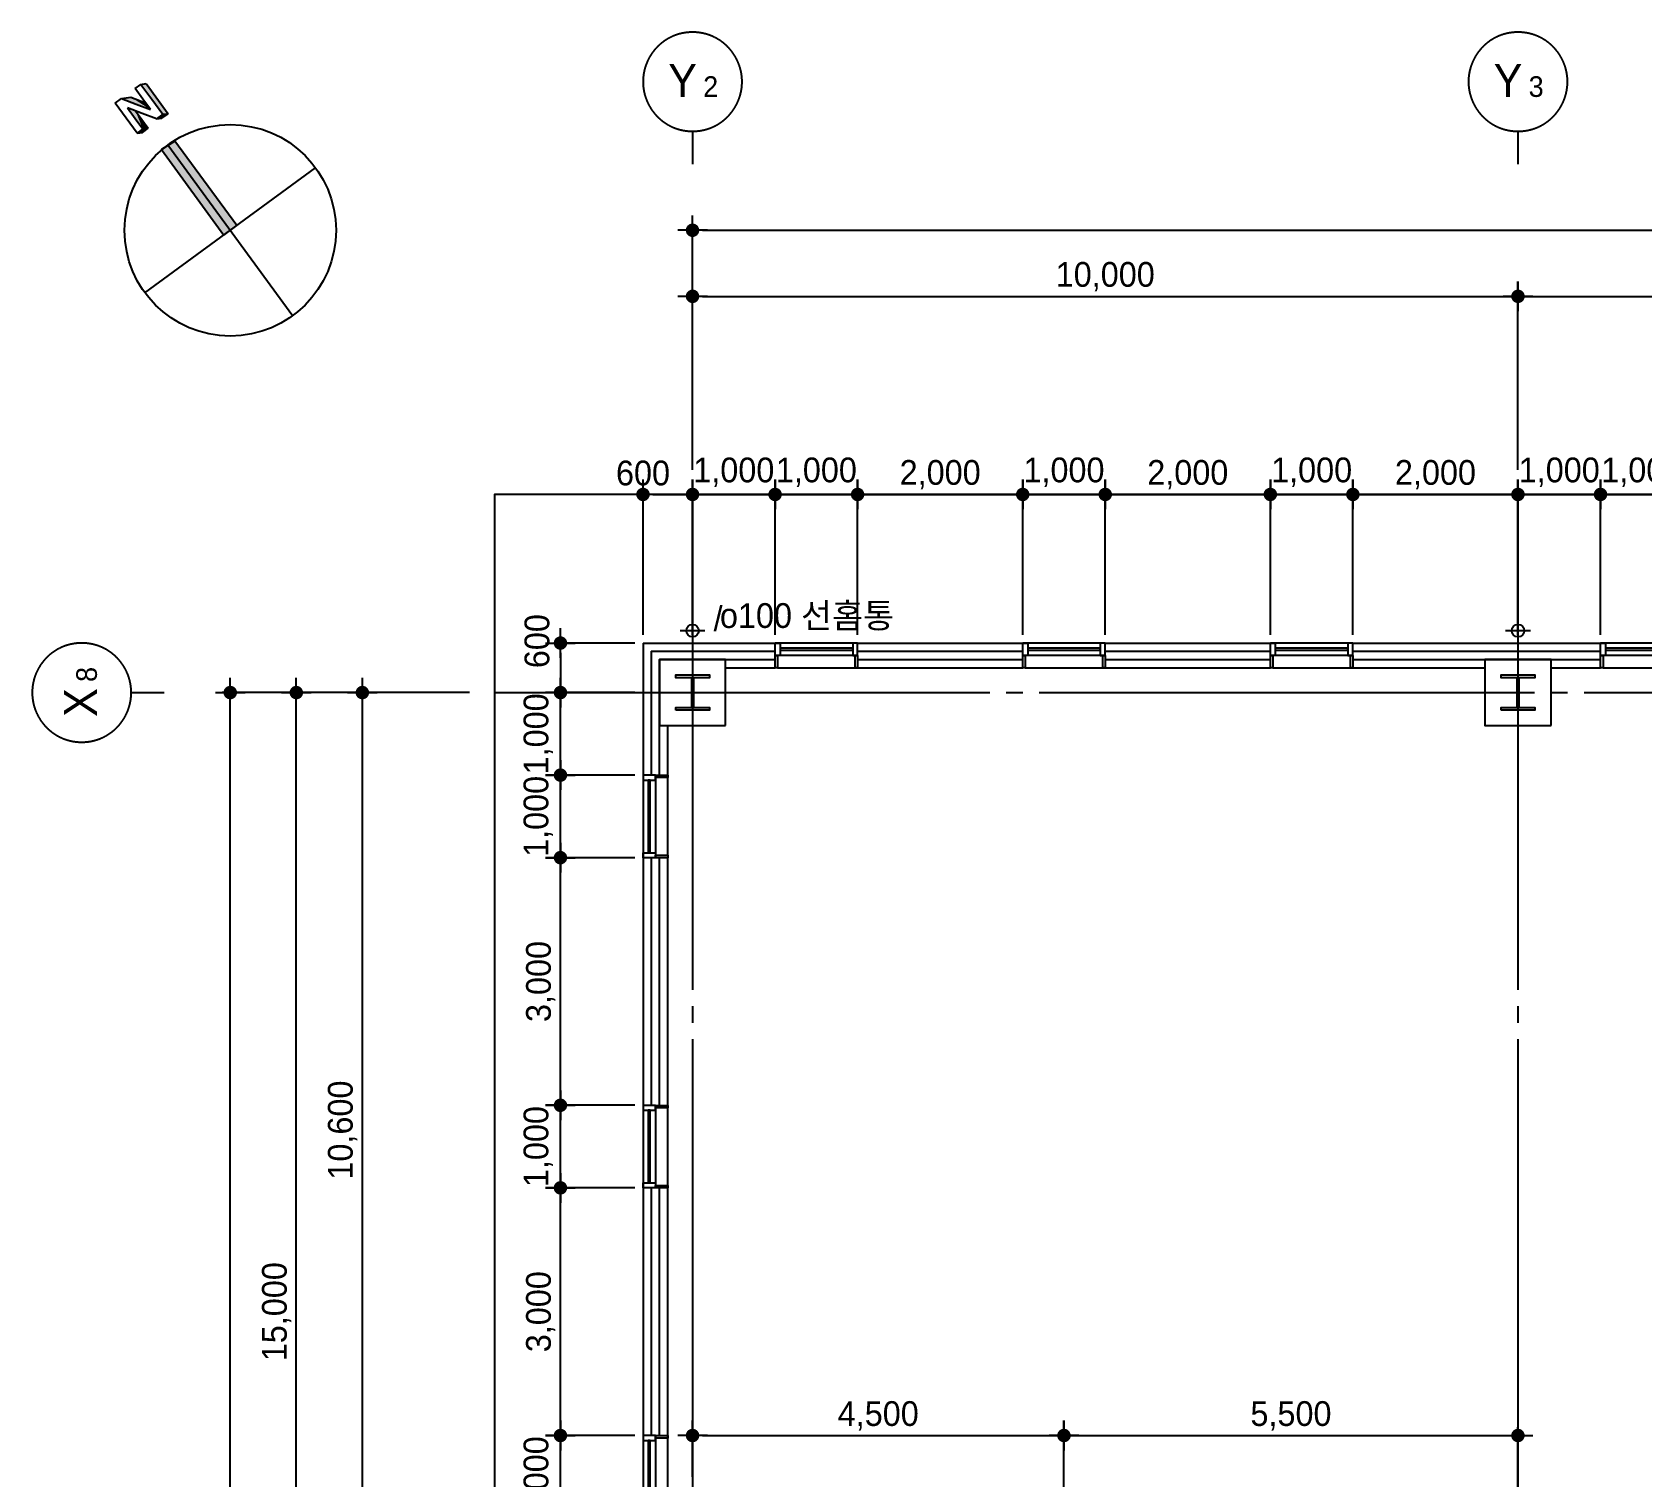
# Model space of a CAD drawing. Extents: x 14327773 to 14405935, y -1804798 to -1750552.
# Drawn here: x 14327773 to 14347273, y -1771049 to -1753549 of the extents above; entities that cross this region are included whole.
import ezdxf
from ezdxf.enums import TextEntityAlignment as Align

# ---------------------------------------------------------------- set-up
doc = ezdxf.new("R2010")
doc.units = 0
doc.header["$LTSCALE"] = 100
doc.header["$MEASUREMENT"] = 0
doc.header["$PDSIZE"] = -10
doc.linetypes.add('CEN', pattern=[66, 60, -2, 2, -2])
doc.layers.get('0').update_dxf_attribs({"linetype": 'CONTINUOUS'})
doc.layers.get('Defpoints').update_dxf_attribs({"linetype": 'CONTINUOUS'})
for name, color, linetype in [('0-내벽고정식', 7, 'CONTINUOUS'), ('AXIS', 7, 'CEN'), ('CEN', 1, 'CEN'), ('COL', 2, 'CONTINUOUS'), ('col2', 3, 'CONTINUOUS'), ('DIM', 7, 'CONTINUOUS'), ('SY2', 7, 'CONTINUOUS'), ('TEXT1', 7, 'CONTINUOUS'), ('WALL-1', 7, 'CONTINUOUS'), ('WALL-UNKNOWN', 3, 'CONTINUOUS'), ('WID', 4, 'CONTINUOUS'), ('우수드레인', 8, 'CONTINUOUS')]:
    doc.layers.add(name, color=color, linetype=linetype)
doc.styles.add('HY울를도M', font='HYWULM.TTF')
doc.styles.add('굴림', font='H2HDRM.TTF')
doc.styles.add('돋음', font='Dotum.ttf', dxfattribs={"height": 3})
doc.dimstyles.new('DIM100', dxfattribs={"dimtxt": 300, "dimasz": 120, "dimexe": 1, "dimexo": 100, "dimgap": 60, "dimtad": 1, "dimdec": 4, "dimzin": 0, "dimdsep": 46, "dimlunit": 6, "dimtxsty": '굴림', "dimblk": 'DOTT', "dimcen": 0.09, "dimadec": 0, "dimazin": 0, "dimtfac": 1, "dimtdec": 4, "dimtofl": 0, "dimtmove": 2, "dimatfit": 2, "dimldrblk": 'DOTT', "dimfxl": 1, "dimtolj": 1, "dimtzin": 0, "dimarcsym": 0})
doc.dimstyles.new('DIM50', dxfattribs={"dimscale": 50, "dimtxt": 3, "dimasz": 1.2, "dimexe": 1, "dimexo": 1, "dimgap": 0.6, "dimtad": 1, "dimdec": 4, "dimzin": 0, "dimdsep": 46, "dimlunit": 6, "dimtxsty": '굴림', "dimblk": 'DOTT', "dimcen": 0.09, "dimadec": 0, "dimazin": 0, "dimtfac": 1, "dimtdec": 4, "dimtofl": 0, "dimtmove": 2, "dimatfit": 2, "dimldrblk": 'DOTT', "dimfxl": 1, "dimtolj": 1, "dimtzin": 0, "dimarcsym": 0})

# ---------------------------------------------------------------- blocks, each defined once
blk = doc.blocks.new('DOTT')
for p, q in [((-1.5, 0), (1.5, 0)), ((0, 1.5), (0, -1.5))]:
    blk.add_line(p, q)
at = {"color": 6, "const_width": 0.68}
blk.add_lwpolyline([(-0.34, 0, 1), (0.34, 0, 1)], format="xyb", close=True, dxfattribs=at)
blk = doc.blocks.new('*D18')
at = {"layer": 'Defpoints', "color": 0, "lineweight": -3}
for p in [(14395773, -1755949), (14335773, -1759149), (14395773, -1759149)]:
    blk.add_point(p, dxfattribs=at)
at = {"layer": 'DIM', "color": 7, "lineweight": -2}
for p, q in [((14335773, -1758849), (14335773, -1755849)), ((14335893, -1755949), (14395653, -1755949)), ((14395773, -1758849), (14395773, -1755849))]:
    blk.add_line(p, q, dxfattribs=at)
at = {"layer": 'DIM', "color": 7, "lineweight": -2, "xscale": 120, "yscale": 120, "zscale": 120, "rotation": 180}
blk.add_blockref('DOTT', (14335773, -1755949), dxfattribs=at)
at = {"layer": 'DIM', "color": 7, "lineweight": -2, "xscale": 120, "yscale": 120, "zscale": 120}
blk.add_blockref('DOTT', (14395773, -1755949), dxfattribs=at)
at = {"layer": 'DIM', "color": 3, "insert": (14365773, -1755710), "char_height": 300, "attachment_point": 5, "style": '굴림'}
blk.add_mtext('\\A1;60,000', dxfattribs=at)
blk = doc.blocks.new('*D19')
at = {"layer": 'Defpoints', "color": 0, "lineweight": -3}
for p in [(14345773, -1756749), (14335773, -1759149), (14345773, -1759149)]:
    blk.add_point(p, dxfattribs=at)
at = {"layer": 'DIM', "color": 7, "lineweight": -2}
for p, q in [((14335773, -1758849), (14335773, -1756649)), ((14335893, -1756749), (14345653, -1756749)), ((14345773, -1758849), (14345773, -1756649))]:
    blk.add_line(p, q, dxfattribs=at)
at = {"layer": 'DIM', "color": 7, "lineweight": -2, "xscale": 120, "yscale": 120, "zscale": 120, "rotation": 180}
blk.add_blockref('DOTT', (14335773, -1756749), dxfattribs=at)
at = {"layer": 'DIM', "color": 7, "lineweight": -2, "xscale": 120, "yscale": 120, "zscale": 120}
blk.add_blockref('DOTT', (14345773, -1756749), dxfattribs=at)
at = {"layer": 'DIM', "color": 3, "insert": (14340773, -1756511), "char_height": 300, "attachment_point": 5, "style": '굴림'}
blk.add_mtext('\\A1;10,000', dxfattribs=at)
blk = doc.blocks.new('*D20')
at = {"layer": 'Defpoints', "color": 0, "lineweight": -3}
for p in [(14355773, -1756749), (14345773, -1759149), (14355773, -1759149)]:
    blk.add_point(p, dxfattribs=at)
at = {"layer": 'DIM', "color": 7, "lineweight": -2}
for p, q in [((14345773, -1758849), (14345773, -1756649)), ((14345893, -1756749), (14355653, -1756749)), ((14355773, -1758849), (14355773, -1756649))]:
    blk.add_line(p, q, dxfattribs=at)
at = {"layer": 'DIM', "color": 7, "lineweight": -2, "xscale": 120, "yscale": 120, "zscale": 120, "rotation": 180}
blk.add_blockref('DOTT', (14345773, -1756749), dxfattribs=at)
at = {"layer": 'DIM', "color": 7, "lineweight": -2, "xscale": 120, "yscale": 120, "zscale": 120}
blk.add_blockref('DOTT', (14355773, -1756749), dxfattribs=at)
at = {"layer": 'DIM', "color": 3, "insert": (14350773, -1756511), "char_height": 300, "attachment_point": 5, "style": '굴림'}
blk.add_mtext('\\A1;10,000', dxfattribs=at)
blk = doc.blocks.new('BOMBOM_S')
at = {"color": 7}
blk.add_line((0, 0.4), (0, 0), dxfattribs=at)
blk.add_lwpolyline([(-0.6, 1, 1), (0.6, 1, 1), (-0.6, 1, 1)], format="xyb", dxfattribs=at)
at = {"color": 1, "style": '돋음'}
for tag, p, height in [('X', (-0.295, 0.816), 0.4), ('N', (0.129, 0.816), 0.25)]:
    blk.add_attdef(tag, p, '', height=height, dxfattribs=at)
blk = doc.blocks.new('*D25')
at = {"layer": 'Defpoints', "color": 0, "lineweight": -3}
for p in [(14330173, -1761549), (14333373, -1761549), (14333373, -1795249)]:
    blk.add_point(p, dxfattribs=at)
at = {"layer": 'DIM', "color": 7, "lineweight": -2}
for p, q in [((14333073, -1761549), (14330073, -1761549)), ((14330173, -1795129), (14330173, -1761669)), ((14333073, -1795249), (14330073, -1795249))]:
    blk.add_line(p, q, dxfattribs=at)
at = {"layer": 'DIM', "color": 7, "lineweight": -2, "xscale": 120, "yscale": 120, "zscale": 120}
for p, rotation in [((14330173, -1761549), 90), ((14330173, -1795249), 270)]:
    blk.add_blockref('DOTT', p, dxfattribs=dict(at, rotation=rotation))
at = {"layer": 'DIM', "color": 3, "insert": (14329934, -1778399), "char_height": 300, "attachment_point": 5, "rotation": 90, "style": '굴림'}
blk.add_mtext('\\A1;33,700', dxfattribs=at)
blk = doc.blocks.new('*D26')
at = {"layer": 'Defpoints', "color": 0, "lineweight": -3}
for p in [(14330973, -1761549), (14333373, -1761549), (14332223, -1776549)]:
    blk.add_point(p, dxfattribs=at)
at = {"layer": 'DIM', "color": 7, "lineweight": -2}
for p, q in [((14333073, -1761549), (14330873, -1761549)), ((14330973, -1776429), (14330973, -1761669)), ((14331923, -1776549), (14330873, -1776549))]:
    blk.add_line(p, q, dxfattribs=at)
at = {"layer": 'DIM', "color": 7, "lineweight": -2, "xscale": 120, "yscale": 120, "zscale": 120}
for p, rotation in [((14330973, -1761549), 90), ((14330973, -1776549), 270)]:
    blk.add_blockref('DOTT', p, dxfattribs=dict(at, rotation=rotation))
at = {"layer": 'DIM', "color": 3, "insert": (14330735, -1769049), "char_height": 300, "attachment_point": 5, "rotation": 90, "style": '굴림'}
blk.add_mtext('\\A1;15,000', dxfattribs=at)
blk = doc.blocks.new('aw-1000-300')
at = {"layer": 'WID', "color": 8}
for p, q in [((970, 300), (0, 300)), ((0, 150), (1000, 150)), ((0, 0), (1000, 0))]:
    blk.add_line(p, q, dxfattribs=at)
at = {"layer": 'WID'}
for points in [[(0, 300), (30, 300), (30, 150), (0, 150)], [(970, 300), (1000, 300), (1000, 150), (970, 150)], [(60, 150), (0, 150), (0, 0), (60, 0)], [(60, 63), (940, 63), (940, 87), (60, 87)], [(940, 150), (1000, 150), (1000, 0), (940, 0)]]:
    blk.add_lwpolyline(points, close=True, dxfattribs=at)
blk = doc.blocks.new('*D57')
at = {"layer": 'Defpoints', "color": 0, "lineweight": -3, "ltscale": 3}
for p in [(14340773, -1759149), (14339773, -1760949), (14340773, -1760949)]:
    blk.add_point(p, dxfattribs=at)
at = {"layer": 'DIM', "color": 7, "lineweight": -2, "ltscale": 3}
for p, q in [((14339773, -1760849), (14339773, -1759148)), ((14339893, -1759149), (14340653, -1759149)), ((14340773, -1760849), (14340773, -1759148))]:
    blk.add_line(p, q, dxfattribs=at)
at = {"layer": 'DIM', "color": 7, "lineweight": -2, "ltscale": 3, "xscale": 120, "yscale": 120, "zscale": 120, "rotation": 180}
blk.add_blockref('DOTT', (14339773, -1759149), dxfattribs=at)
at = {"layer": 'DIM', "color": 7, "lineweight": -2, "ltscale": 3, "xscale": 120, "yscale": 120, "zscale": 120}
blk.add_blockref('DOTT', (14340773, -1759149), dxfattribs=at)
at = {"layer": 'DIM', "color": 3, "ltscale": 3, "insert": (14340273, -1758880), "char_height": 300, "attachment_point": 5, "style": '굴림'}
blk.add_mtext('\\A1;1,000', dxfattribs=at)
blk = doc.blocks.new('*D70')
at = {"layer": 'Defpoints', "color": 0, "lineweight": -3, "ltscale": 3}
for p in [(14346773, -1759149), (14345773, -1760949), (14346773, -1760949)]:
    blk.add_point(p, dxfattribs=at)
at = {"layer": 'DIM', "color": 7, "lineweight": -2, "ltscale": 3}
for p, q in [((14345773, -1760849), (14345773, -1759148)), ((14345893, -1759149), (14346653, -1759149)), ((14346773, -1760849), (14346773, -1759148))]:
    blk.add_line(p, q, dxfattribs=at)
at = {"layer": 'DIM', "color": 7, "lineweight": -2, "ltscale": 3, "xscale": 120, "yscale": 120, "zscale": 120, "rotation": 180}
blk.add_blockref('DOTT', (14345773, -1759149), dxfattribs=at)
at = {"layer": 'DIM', "color": 7, "lineweight": -2, "ltscale": 3, "xscale": 120, "yscale": 120, "zscale": 120}
blk.add_blockref('DOTT', (14346773, -1759149), dxfattribs=at)
at = {"layer": 'DIM', "color": 3, "ltscale": 3, "insert": (14346273, -1758880), "char_height": 300, "attachment_point": 5, "style": '굴림'}
blk.add_mtext('\\A1;1,000', dxfattribs=at)
blk = doc.blocks.new('*D71')
at = {"layer": 'Defpoints', "color": 0, "lineweight": -3, "ltscale": 3}
for p in [(14347773, -1759149), (14346773, -1760949), (14347773, -1760949)]:
    blk.add_point(p, dxfattribs=at)
at = {"layer": 'DIM', "color": 7, "lineweight": -2, "ltscale": 3}
for p, q in [((14346773, -1760849), (14346773, -1759148)), ((14346893, -1759149), (14347653, -1759149)), ((14347773, -1760849), (14347773, -1759148))]:
    blk.add_line(p, q, dxfattribs=at)
at = {"layer": 'DIM', "color": 7, "lineweight": -2, "ltscale": 3, "xscale": 120, "yscale": 120, "zscale": 120, "rotation": 180}
blk.add_blockref('DOTT', (14346773, -1759149), dxfattribs=at)
at = {"layer": 'DIM', "color": 7, "lineweight": -2, "ltscale": 3, "xscale": 120, "yscale": 120, "zscale": 120}
blk.add_blockref('DOTT', (14347773, -1759149), dxfattribs=at)
at = {"layer": 'DIM', "color": 3, "ltscale": 3, "insert": (14347273, -1758880), "char_height": 300, "attachment_point": 5, "style": '굴림'}
blk.add_mtext('\\A1;1,000', dxfattribs=at)
blk = doc.blocks.new('*D91')
at = {"layer": 'Defpoints', "color": 0, "lineweight": -3, "ltscale": 3}
for p in [(14335773, -1759149), (14335173, -1760949), (14335773, -1760949)]:
    blk.add_point(p, dxfattribs=at)
at = {"layer": 'DIM', "color": 7, "lineweight": -2, "ltscale": 3}
for p, q in [((14335173, -1760849), (14335173, -1759148)), ((14335293, -1759149), (14335653, -1759149)), ((14335773, -1760849), (14335773, -1759148))]:
    blk.add_line(p, q, dxfattribs=at)
at = {"layer": 'DIM', "color": 7, "lineweight": -2, "ltscale": 3, "xscale": 120, "yscale": 120, "zscale": 120, "rotation": 180}
blk.add_blockref('DOTT', (14335173, -1759149), dxfattribs=at)
at = {"layer": 'DIM', "color": 7, "lineweight": -2, "ltscale": 3, "xscale": 120, "yscale": 120, "zscale": 120}
blk.add_blockref('DOTT', (14335773, -1759149), dxfattribs=at)
at = {"layer": 'DIM', "color": 3, "ltscale": 3, "insert": (14335173, -1758891), "char_height": 300, "attachment_point": 5, "style": '굴림'}
blk.add_mtext('\\A1;600', dxfattribs=at)
blk = doc.blocks.new('*D92')
at = {"layer": 'Defpoints', "color": 0, "lineweight": -3, "ltscale": 3}
for p in [(14337773, -1759149), (14336773, -1760949), (14337773, -1760949)]:
    blk.add_point(p, dxfattribs=at)
at = {"layer": 'DIM', "color": 7, "lineweight": -2, "ltscale": 3}
for p, q in [((14336773, -1760849), (14336773, -1759148)), ((14336893, -1759149), (14337653, -1759149)), ((14337773, -1760849), (14337773, -1759148))]:
    blk.add_line(p, q, dxfattribs=at)
at = {"layer": 'DIM', "color": 7, "lineweight": -2, "ltscale": 3, "xscale": 120, "yscale": 120, "zscale": 120, "rotation": 180}
blk.add_blockref('DOTT', (14336773, -1759149), dxfattribs=at)
at = {"layer": 'DIM', "color": 7, "lineweight": -2, "ltscale": 3, "xscale": 120, "yscale": 120, "zscale": 120}
blk.add_blockref('DOTT', (14337773, -1759149), dxfattribs=at)
at = {"layer": 'DIM', "color": 3, "ltscale": 3, "insert": (14337273, -1758880), "char_height": 300, "attachment_point": 5, "style": '굴림'}
blk.add_mtext('\\A1;1,000', dxfattribs=at)
blk = doc.blocks.new('*D93')
at = {"layer": 'Defpoints', "color": 0, "lineweight": -3, "ltscale": 3}
for p in [(14345773, -1759149), (14343773, -1760949), (14345773, -1760949)]:
    blk.add_point(p, dxfattribs=at)
at = {"layer": 'DIM', "color": 7, "lineweight": -2, "ltscale": 3}
for p, q in [((14343773, -1760849), (14343773, -1759148)), ((14343893, -1759149), (14345653, -1759149)), ((14345773, -1760849), (14345773, -1759148))]:
    blk.add_line(p, q, dxfattribs=at)
at = {"layer": 'DIM', "color": 7, "lineweight": -2, "ltscale": 3, "xscale": 120, "yscale": 120, "zscale": 120, "rotation": 180}
blk.add_blockref('DOTT', (14343773, -1759149), dxfattribs=at)
at = {"layer": 'DIM', "color": 7, "lineweight": -2, "ltscale": 3, "xscale": 120, "yscale": 120, "zscale": 120}
blk.add_blockref('DOTT', (14345773, -1759149), dxfattribs=at)
at = {"layer": 'DIM', "color": 3, "ltscale": 3, "insert": (14344773, -1758910), "char_height": 300, "attachment_point": 5, "style": '굴림'}
blk.add_mtext('\\A1;2,000', dxfattribs=at)
blk = doc.blocks.new('*D94')
at = {"layer": 'Defpoints', "color": 0, "lineweight": -3, "ltscale": 3}
for p in [(14336773, -1759149), (14335773, -1760949), (14336773, -1760949)]:
    blk.add_point(p, dxfattribs=at)
at = {"layer": 'DIM', "color": 7, "lineweight": -2, "ltscale": 3}
for p, q in [((14335773, -1760849), (14335773, -1759148)), ((14335893, -1759149), (14336653, -1759149)), ((14336773, -1760849), (14336773, -1759148))]:
    blk.add_line(p, q, dxfattribs=at)
at = {"layer": 'DIM', "color": 7, "lineweight": -2, "ltscale": 3, "xscale": 120, "yscale": 120, "zscale": 120, "rotation": 180}
blk.add_blockref('DOTT', (14335773, -1759149), dxfattribs=at)
at = {"layer": 'DIM', "color": 7, "lineweight": -2, "ltscale": 3, "xscale": 120, "yscale": 120, "zscale": 120}
blk.add_blockref('DOTT', (14336773, -1759149), dxfattribs=at)
at = {"layer": 'DIM', "color": 3, "ltscale": 3, "insert": (14336273, -1758880), "char_height": 300, "attachment_point": 5, "style": '굴림'}
blk.add_mtext('\\A1;1,000', dxfattribs=at)
blk = doc.blocks.new('*D95')
at = {"layer": 'Defpoints', "color": 0, "lineweight": -3, "ltscale": 3}
for p in [(14339773, -1759149), (14337773, -1760949), (14339773, -1760949)]:
    blk.add_point(p, dxfattribs=at)
at = {"layer": 'DIM', "color": 7, "lineweight": -2, "ltscale": 3}
for p, q in [((14337773, -1760849), (14337773, -1759148)), ((14337893, -1759149), (14339653, -1759149)), ((14339773, -1760849), (14339773, -1759148))]:
    blk.add_line(p, q, dxfattribs=at)
at = {"layer": 'DIM', "color": 7, "lineweight": -2, "ltscale": 3, "xscale": 120, "yscale": 120, "zscale": 120, "rotation": 180}
blk.add_blockref('DOTT', (14337773, -1759149), dxfattribs=at)
at = {"layer": 'DIM', "color": 7, "lineweight": -2, "ltscale": 3, "xscale": 120, "yscale": 120, "zscale": 120}
blk.add_blockref('DOTT', (14339773, -1759149), dxfattribs=at)
at = {"layer": 'DIM', "color": 3, "ltscale": 3, "insert": (14338773, -1758910), "char_height": 300, "attachment_point": 5, "style": '굴림'}
blk.add_mtext('\\A1;2,000', dxfattribs=at)
blk = doc.blocks.new('*D136')
at = {"layer": 'Defpoints', "color": 0, "lineweight": -3, "ltscale": 3}
for p in [(14335173, -1760949), (14334173, -1761549), (14335173, -1761549)]:
    blk.add_point(p, dxfattribs=at)
at = {"layer": 'DIM', "color": 7, "lineweight": -2, "ltscale": 3}
for p, q in [((14335073, -1760949), (14334172, -1760949)), ((14334173, -1761069), (14334173, -1761429)), ((14335073, -1761549), (14334172, -1761549))]:
    blk.add_line(p, q, dxfattribs=at)
at = {"layer": 'DIM', "color": 7, "lineweight": -2, "ltscale": 3, "xscale": 120, "yscale": 120, "zscale": 120}
for p, rotation in [((14334173, -1760949), 90), ((14334173, -1761549), 270)]:
    blk.add_blockref('DOTT', p, dxfattribs=dict(at, rotation=rotation))
at = {"layer": 'DIM', "color": 3, "ltscale": 3, "insert": (14333890, -1760926), "char_height": 300, "attachment_point": 5, "rotation": 90, "style": '굴림'}
blk.add_mtext('\\A1;600', dxfattribs=at)
blk = doc.blocks.new('방위-1')
at = {"layer": 'SY2'}
blk.add_hatch(color=256, dxfattribs=at).paths.add_polyline_path([(1079, 670), (978, 834), (-57, 78), (57, -78)])
for p, q in [((1358, 1261), (1541, 1395)), ((1358, 1261), (1541, 1395)), ((1541, 1395), (1597, 1318)), ((1541, 1395), (1597, 1318)), ((1177, 1129), (1358, 1261)), ((1177, 1129), (1358, 1261)), ((1483, 1247), (1355, 1153)), ((1483, 1247), (1355, 1153)), ((1417, 1069), (1483, 1247)), ((1417, 1069), (1483, 1247)), ((1597, 1318), (1530, 1142)), ((1597, 1318), (1530, 1142)), ((1613, 1204), (1544, 1026)), ((1613, 1204), (1544, 1026)), ((1597, 1318), (1613, 1204)), ((1597, 1318), (1613, 1204)), ((-756, 1034), (756, -1034)), ((1228, 1060), (1177, 1129)), ((1177, 1129), (1186, 1064)), ((1228, 1060), (1177, 1129)), ((1177, 1129), (1186, 1064)), ((1186, 1064), (1236, 995)), ((1186, 1064), (1236, 995)), ((1355, 1153), (1228, 1060)), ((1355, 1153), (1228, 1060)), ((1228, 1060), (1236, 995)), ((1228, 1060), (1236, 995)), ((1447, 1149), (1236, 995)), ((1447, 1149), (1236, 995)), ((1350, 893), (1417, 1069)), ((1350, 893), (1417, 1069)), ((1777, 1019), (1413, 753)), ((1777, 1019), (1413, 753)), ((1530, 1142), (1462, 966)), ((1530, 1142), (1462, 966)), ((1462, 966), (1590, 1059)), ((1462, 966), (1590, 1059)), ((1768, 1084), (1588, 952)), ((1768, 1084), (1588, 952)), ((1590, 1059), (1718, 1153)), ((1590, 1059), (1718, 1153)), ((1718, 1153), (1768, 1084)), ((1718, 1153), (1768, 1084)), ((1768, 1084), (1777, 1019)), ((1768, 1084), (1777, 1019)), ((1405, 818), (1350, 893)), ((1350, 893), (1359, 828)), ((1405, 818), (1350, 893)), ((1350, 893), (1359, 828)), ((1359, 828), (1413, 753)), ((1359, 828), (1413, 753)), ((1588, 952), (1405, 818)), ((1588, 952), (1405, 818)), ((1405, 818), (1413, 753)), ((1405, 818), (1413, 753)), ((1034, 756), (-1034, -756))]:
    blk.add_line(p, q, dxfattribs=at)
blk.add_lwpolyline([(-57, 78), (57, -78), (1079, 670), (978, 834)], close=True, dxfattribs=at)
blk.add_circle((0, 0), 1281, dxfattribs=at)
for points in [[(1483, 1247), (1447, 1149), (1228, 1060)], [(1483, 1247), (1447, 1149), (1228, 1060)], [(1597, 1318), (1613, 1204), (1462, 966)], [(1597, 1318), (1613, 1204), (1462, 966)], [(1613, 1204), (1544, 1026), (1462, 966)], [(1613, 1204), (1544, 1026), (1462, 966)], [(1177, 1129), (1228, 1060), (1186, 1064)], [(1177, 1129), (1228, 1060), (1186, 1064)], [(1186, 1064), (1236, 995), (1228, 1060)], [(1186, 1064), (1236, 995), (1228, 1060)], [(1447, 1149), (1228, 1060), (1236, 995)], [(1447, 1149), (1228, 1060), (1236, 995)], [(1413, 753), (1405, 818), (1768, 1084)], [(1413, 753), (1405, 818), (1768, 1084)], [(1768, 1084), (1777, 1019), (1413, 753)], [(1768, 1084), (1777, 1019), (1413, 753)], [(1350, 893), (1405, 818), (1359, 828)], [(1350, 893), (1405, 818), (1359, 828)], [(1405, 818), (1413, 753), (1359, 828)], [(1405, 818), (1413, 753), (1359, 828)]]:
    blk.add_solid(points, dxfattribs=at)
blk = doc.blocks.new('*D159')
at = {"layer": 'Defpoints', "color": 0, "lineweight": -3}
for p in [(14331773, -1761549), (14333373, -1761549), (14333373, -1772149)]:
    blk.add_point(p, dxfattribs=at)
at = {"layer": 'DIM', "color": 7, "lineweight": -2}
for p, q in [((14333073, -1761549), (14331673, -1761549)), ((14331773, -1772029), (14331773, -1761669)), ((14333073, -1772149), (14331673, -1772149))]:
    blk.add_line(p, q, dxfattribs=at)
at = {"layer": 'DIM', "color": 7, "lineweight": -2, "xscale": 120, "yscale": 120, "zscale": 120}
for p, rotation in [((14331773, -1761549), 90), ((14331773, -1772149), 270)]:
    blk.add_blockref('DOTT', p, dxfattribs=dict(at, rotation=rotation))
at = {"layer": 'DIM', "color": 3, "insert": (14331534, -1766849), "char_height": 300, "attachment_point": 5, "rotation": 90, "style": '굴림'}
blk.add_mtext('\\A1;10,600', dxfattribs=at)
blk = doc.blocks.new('*D178')
at = {"layer": 'Defpoints', "color": 0, "lineweight": -3, "ltscale": 3}
for p in [(14334173, -1770549), (14335173, -1770549), (14335173, -1771549)]:
    blk.add_point(p, dxfattribs=at)
at = {"layer": 'DIM', "color": 7, "lineweight": -2, "ltscale": 3}
for p, q in [((14335073, -1770549), (14334172, -1770549)), ((14334173, -1771429), (14334173, -1770669)), ((14335073, -1771549), (14334172, -1771549))]:
    blk.add_line(p, q, dxfattribs=at)
at = {"layer": 'DIM', "color": 7, "lineweight": -2, "ltscale": 3, "xscale": 120, "yscale": 120, "zscale": 120}
for p, rotation in [((14334173, -1770549), 90), ((14334173, -1771549), 270)]:
    blk.add_blockref('DOTT', p, dxfattribs=dict(at, rotation=rotation))
at = {"layer": 'DIM', "color": 3, "ltscale": 3, "insert": (14333904, -1771049), "char_height": 300, "attachment_point": 5, "rotation": 90, "style": '굴림'}
blk.add_mtext('\\A1;1,000', dxfattribs=at)
blk = doc.blocks.new('*D179')
at = {"layer": 'Defpoints', "color": 0, "lineweight": -3, "ltscale": 3}
for p in [(14334173, -1767549), (14335173, -1767549), (14335173, -1770549)]:
    blk.add_point(p, dxfattribs=at)
at = {"layer": 'DIM', "color": 7, "lineweight": -2, "ltscale": 3}
for p, q in [((14335073, -1767549), (14334172, -1767549)), ((14334173, -1770429), (14334173, -1767669)), ((14335073, -1770549), (14334172, -1770549))]:
    blk.add_line(p, q, dxfattribs=at)
at = {"layer": 'DIM', "color": 7, "lineweight": -2, "ltscale": 3, "xscale": 120, "yscale": 120, "zscale": 120}
for p, rotation in [((14334173, -1767549), 90), ((14334173, -1770549), 270)]:
    blk.add_blockref('DOTT', p, dxfattribs=dict(at, rotation=rotation))
at = {"layer": 'DIM', "color": 3, "ltscale": 3, "insert": (14333934, -1769049), "char_height": 300, "attachment_point": 5, "rotation": 90, "style": '굴림'}
blk.add_mtext('\\A1;3,000', dxfattribs=at)
blk = doc.blocks.new('*D180')
at = {"layer": 'Defpoints', "color": 0, "lineweight": -3, "ltscale": 3}
for p in [(14334173, -1766549), (14335173, -1766549), (14335173, -1767549)]:
    blk.add_point(p, dxfattribs=at)
at = {"layer": 'DIM', "color": 7, "lineweight": -2, "ltscale": 3}
for p, q in [((14335073, -1766549), (14334172, -1766549)), ((14334173, -1767429), (14334173, -1766669)), ((14335073, -1767549), (14334172, -1767549))]:
    blk.add_line(p, q, dxfattribs=at)
at = {"layer": 'DIM', "color": 7, "lineweight": -2, "ltscale": 3, "xscale": 120, "yscale": 120, "zscale": 120}
for p, rotation in [((14334173, -1766549), 90), ((14334173, -1767549), 270)]:
    blk.add_blockref('DOTT', p, dxfattribs=dict(at, rotation=rotation))
at = {"layer": 'DIM', "color": 3, "ltscale": 3, "insert": (14333904, -1767049), "char_height": 300, "attachment_point": 5, "rotation": 90, "style": '굴림'}
blk.add_mtext('\\A1;1,000', dxfattribs=at)
blk = doc.blocks.new('*D181')
at = {"layer": 'Defpoints', "color": 0, "lineweight": -3, "ltscale": 3}
for p in [(14334173, -1763549), (14335173, -1763549), (14335173, -1766549)]:
    blk.add_point(p, dxfattribs=at)
at = {"layer": 'DIM', "color": 7, "lineweight": -2, "ltscale": 3}
for p, q in [((14335073, -1763549), (14334172, -1763549)), ((14334173, -1766429), (14334173, -1763669)), ((14335073, -1766549), (14334172, -1766549))]:
    blk.add_line(p, q, dxfattribs=at)
at = {"layer": 'DIM', "color": 7, "lineweight": -2, "ltscale": 3, "xscale": 120, "yscale": 120, "zscale": 120}
for p, rotation in [((14334173, -1763549), 90), ((14334173, -1766549), 270)]:
    blk.add_blockref('DOTT', p, dxfattribs=dict(at, rotation=rotation))
at = {"layer": 'DIM', "color": 3, "ltscale": 3, "insert": (14333934, -1765049), "char_height": 300, "attachment_point": 5, "rotation": 90, "style": '굴림'}
blk.add_mtext('\\A1;3,000', dxfattribs=at)
blk = doc.blocks.new('*D182')
at = {"layer": 'Defpoints', "color": 0, "lineweight": -3, "ltscale": 3}
for p in [(14334173, -1762549), (14335173, -1762549), (14335173, -1763549)]:
    blk.add_point(p, dxfattribs=at)
at = {"layer": 'DIM', "color": 7, "lineweight": -2, "ltscale": 3}
for p, q in [((14335073, -1762549), (14334172, -1762549)), ((14334173, -1763429), (14334173, -1762669)), ((14335073, -1763549), (14334172, -1763549))]:
    blk.add_line(p, q, dxfattribs=at)
at = {"layer": 'DIM', "color": 7, "lineweight": -2, "ltscale": 3, "xscale": 120, "yscale": 120, "zscale": 120}
for p, rotation in [((14334173, -1762549), 90), ((14334173, -1763549), 270)]:
    blk.add_blockref('DOTT', p, dxfattribs=dict(at, rotation=rotation))
at = {"layer": 'DIM', "color": 3, "ltscale": 3, "insert": (14333904, -1763049), "char_height": 300, "attachment_point": 5, "rotation": 90, "style": '굴림'}
blk.add_mtext('\\A1;1,000', dxfattribs=at)
blk = doc.blocks.new('*D183')
at = {"layer": 'Defpoints', "color": 0, "lineweight": -3, "ltscale": 3}
for p in [(14334173, -1761549), (14335173, -1761549), (14335173, -1762549)]:
    blk.add_point(p, dxfattribs=at)
at = {"layer": 'DIM', "color": 7, "lineweight": -2, "ltscale": 3}
for p, q in [((14335073, -1761549), (14334172, -1761549)), ((14334173, -1762429), (14334173, -1761669)), ((14335073, -1762549), (14334172, -1762549))]:
    blk.add_line(p, q, dxfattribs=at)
at = {"layer": 'DIM', "color": 7, "lineweight": -2, "ltscale": 3, "xscale": 120, "yscale": 120, "zscale": 120}
for p, rotation in [((14334173, -1761549), 90), ((14334173, -1762549), 270)]:
    blk.add_blockref('DOTT', p, dxfattribs=dict(at, rotation=rotation))
at = {"layer": 'DIM', "color": 3, "ltscale": 3, "insert": (14333904, -1762049), "char_height": 300, "attachment_point": 5, "rotation": 90, "style": '굴림'}
blk.add_mtext('\\A1;1,000', dxfattribs=at)
blk = doc.blocks.new('*D184')
at = {"layer": 'Defpoints', "color": 0, "lineweight": -3, "ltscale": 3}
for p in [(14343773, -1759149), (14342773, -1760949), (14343773, -1760949)]:
    blk.add_point(p, dxfattribs=at)
at = {"layer": 'DIM', "color": 7, "lineweight": -2, "ltscale": 3}
for p, q in [((14342773, -1760849), (14342773, -1759148)), ((14342893, -1759149), (14343653, -1759149)), ((14343773, -1760849), (14343773, -1759148))]:
    blk.add_line(p, q, dxfattribs=at)
at = {"layer": 'DIM', "color": 7, "lineweight": -2, "ltscale": 3, "xscale": 120, "yscale": 120, "zscale": 120, "rotation": 180}
blk.add_blockref('DOTT', (14342773, -1759149), dxfattribs=at)
at = {"layer": 'DIM', "color": 7, "lineweight": -2, "ltscale": 3, "xscale": 120, "yscale": 120, "zscale": 120}
blk.add_blockref('DOTT', (14343773, -1759149), dxfattribs=at)
at = {"layer": 'DIM', "color": 3, "ltscale": 3, "insert": (14343273, -1758880), "char_height": 300, "attachment_point": 5, "style": '굴림'}
blk.add_mtext('\\A1;1,000', dxfattribs=at)
blk = doc.blocks.new('*D185')
at = {"layer": 'Defpoints', "color": 0, "lineweight": -3, "ltscale": 3}
for p in [(14342773, -1759149), (14340773, -1760949), (14342773, -1760949)]:
    blk.add_point(p, dxfattribs=at)
at = {"layer": 'DIM', "color": 7, "lineweight": -2, "ltscale": 3}
for p, q in [((14340773, -1760849), (14340773, -1759148)), ((14340893, -1759149), (14342653, -1759149)), ((14342773, -1760849), (14342773, -1759148))]:
    blk.add_line(p, q, dxfattribs=at)
at = {"layer": 'DIM', "color": 7, "lineweight": -2, "ltscale": 3, "xscale": 120, "yscale": 120, "zscale": 120, "rotation": 180}
blk.add_blockref('DOTT', (14340773, -1759149), dxfattribs=at)
at = {"layer": 'DIM', "color": 7, "lineweight": -2, "ltscale": 3, "xscale": 120, "yscale": 120, "zscale": 120}
blk.add_blockref('DOTT', (14342773, -1759149), dxfattribs=at)
at = {"layer": 'DIM', "color": 3, "ltscale": 3, "insert": (14341773, -1758910), "char_height": 300, "attachment_point": 5, "style": '굴림'}
blk.add_mtext('\\A1;2,000', dxfattribs=at)
blk = doc.blocks.new('*D186')
at = {"layer": 'Defpoints', "color": 0, "lineweight": -3}
for p in [(14340273, -1770549), (14335773, -1771349), (14340273, -1771773)]:
    blk.add_point(p, dxfattribs=at)
at = {"layer": 'DIM', "color": 7, "lineweight": -2}
for p, q in [((14335773, -1771049), (14335773, -1770449)), ((14335893, -1770549), (14340153, -1770549)), ((14340273, -1771473), (14340273, -1770449))]:
    blk.add_line(p, q, dxfattribs=at)
at = {"layer": 'DIM', "color": 7, "lineweight": -2, "xscale": 120, "yscale": 120, "zscale": 120, "rotation": 180}
blk.add_blockref('DOTT', (14335773, -1770549), dxfattribs=at)
at = {"layer": 'DIM', "color": 7, "lineweight": -2, "xscale": 120, "yscale": 120, "zscale": 120}
blk.add_blockref('DOTT', (14340273, -1770549), dxfattribs=at)
at = {"layer": 'DIM', "color": 3, "insert": (14338023, -1770311), "char_height": 300, "attachment_point": 5, "style": '굴림'}
blk.add_mtext('\\A1;4,500', dxfattribs=at)
blk = doc.blocks.new('*D187')
at = {"layer": 'Defpoints', "color": 0, "lineweight": -3}
for p in [(14345773, -1770549), (14340273, -1771773), (14345773, -1771773)]:
    blk.add_point(p, dxfattribs=at)
at = {"layer": 'DIM', "color": 7, "lineweight": -2}
for p, q in [((14340273, -1771473), (14340273, -1770449)), ((14340393, -1770549), (14345653, -1770549)), ((14345773, -1771473), (14345773, -1770449))]:
    blk.add_line(p, q, dxfattribs=at)
at = {"layer": 'DIM', "color": 7, "lineweight": -2, "xscale": 120, "yscale": 120, "zscale": 120, "rotation": 180}
blk.add_blockref('DOTT', (14340273, -1770549), dxfattribs=at)
at = {"layer": 'DIM', "color": 7, "lineweight": -2, "xscale": 120, "yscale": 120, "zscale": 120}
blk.add_blockref('DOTT', (14345773, -1770549), dxfattribs=at)
at = {"layer": 'DIM', "color": 3, "insert": (14343023, -1770311), "char_height": 300, "attachment_point": 5, "style": '굴림'}
blk.add_mtext('\\A1;5,500', dxfattribs=at)

msp = doc.modelspace()

# ---------------------------------------------------------------- linework, layer by layer
at = {"layer": '0-내벽고정식'}
for p, q in [((14336173.21251, -1761249.19177), (14336773.21251, -1761249.19177)), ((14337773.21251, -1761249.19177), (14339773.21251, -1761249.19177)), ((14340773.21251, -1761249.19177), (14342773.21251, -1761249.19177)), ((14343773.21251, -1761249.19177), (14345373.21251, -1761249.19177)), ((14346173.21251, -1761249.19177), (14346773.21251, -1761249.19177)), ((14335473.21251, -1762549.19177), (14335473.21251, -1761949.19177)), ((14335473.21251, -1766549.19177), (14335473.21251, -1763549.19177)), ((14335473.21251, -1770549.19177), (14335473.21251, -1767549.19177))]:
    msp.add_line(p, q, dxfattribs=at)
at = {"layer": 'CEN', "linetype": 'CEN'}
for p, q in [((14335773.21251, -1759149.19177), (14335773.21251, -1799049.19177)), ((14335773.21251, -1759149.19177), (14335773.21251, -1799049.19177)), ((14345773.21251, -1759149.19177), (14345773.21251, -1799049.19177)), ((14333373.21251, -1761549.19177), (14397373.21251, -1761549.19177))]:
    msp.add_line(p, q, dxfattribs=at)
at = {"layer": 'COL'}
for points in [[(14336173.21251, -1761949.19177), (14336173.21251, -1761149.19177), (14335373.21251, -1761149.19177), (14335373.21251, -1761949.19177)], [(14346173.21251, -1761949.19177), (14346173.21251, -1761149.19177), (14345373.21251, -1761149.19177), (14345373.21251, -1761949.19177)]]:
    msp.add_lwpolyline(points, close=True, dxfattribs=at)
at = {"layer": 'col2'}
for points in [[(14335569.71251, -1761763.19177), (14335569.71251, -1761728.19177), (14335763.21251, -1761728.19177), (14335763.21251, -1761370.19177), (14335569.71251, -1761370.19177), (14335569.71251, -1761335.19177), (14335976.71251, -1761335.19177), (14335976.71251, -1761370.19177), (14335783.21251, -1761370.19177), (14335783.21251, -1761728.19177), (14335976.71251, -1761728.19177), (14335976.71251, -1761763.19177)], [(14345569.71251, -1761763.19177), (14345569.71251, -1761728.19177), (14345763.21251, -1761728.19177), (14345763.21251, -1761370.19177), (14345569.71251, -1761370.19177), (14345569.71251, -1761335.19177), (14345976.71251, -1761335.19177), (14345976.71251, -1761370.19177), (14345783.21251, -1761370.19177), (14345783.21251, -1761728.19177), (14345976.71251, -1761728.19177), (14345976.71251, -1761763.19177)]]:
    msp.add_lwpolyline(points, close=True, dxfattribs=at)
at = {"layer": 'Defpoints', "color": 76}
msp.add_lwpolyline([(14333373.21251, -1799049.19177), (14397373.21251, -1799049.19177), (14397373.21251, -1759149.19177), (14333373.21251, -1759149.19177)], close=True, dxfattribs=at)
at = {"layer": 'WALL-1', "color": 4}
for p, q in [((14335173.21251, -1760949.19177), (14335173.21251, -1762549.19177)), ((14335273.21251, -1761049.19177), (14335273.21251, -1762549.19177)), ((14335373.21251, -1762549.19177), (14335373.21251, -1761149.19177)), ((14335173.21251, -1763549.19177), (14335173.21251, -1766549.19177)), ((14335273.21251, -1763549.19177), (14335273.21251, -1766549.19177)), ((14335373.21251, -1766549.19177), (14335373.21251, -1763549.19177)), ((14335173.21251, -1767549.19177), (14335173.21251, -1770549.19177)), ((14335273.21251, -1767549.19177), (14335273.21251, -1770549.19177)), ((14335373.21251, -1770549.19177), (14335373.21251, -1767549.19177))]:
    msp.add_line(p, q, dxfattribs=at)
at = {"layer": 'WALL-UNKNOWN', "color": 4}
for p, q in [((14335173.21251, -1760949.19177), (14336773.21251, -1760949.19177)), ((14337773.21251, -1760949.19177), (14339773.21251, -1760949.19177)), ((14340773.21251, -1760949.19177), (14342773.21251, -1760949.19177)), ((14343773.21251, -1760949.19177), (14346773.21251, -1760949.19177)), ((14335273.21251, -1761049.19177), (14336773.21251, -1761049.19177)), ((14335373.21251, -1761149.19177), (14336773.21251, -1761149.19177)), ((14337773.21251, -1761049.19177), (14339773.21251, -1761049.19177)), ((14337773.21251, -1761149.19177), (14339773.21251, -1761149.19177)), ((14340773.21251, -1761049.19177), (14342773.21251, -1761049.19177)), ((14340773.21251, -1761149.19177), (14342773.21251, -1761149.19177)), ((14343773.21251, -1761049.19177), (14346773.21251, -1761049.19177)), ((14343773.21251, -1761149.19177), (14346773.21251, -1761149.19177))]:
    msp.add_line(p, q, dxfattribs=at)
at = {"layer": '우수드레인', "color": 1, "ltscale": 2}
for p, q in [((14335773.21251, -1760649.19177), (14335773.21251, -1760949.19177)), ((14345773.21251, -1760649.19177), (14345773.21251, -1760949.19177)), ((14335923.21251, -1760799.19177), (14335623.21251, -1760799.19177)), ((14335873.21251, -1760799.19177), (14335673.21251, -1760799.19177)), ((14335773.21251, -1760699.19177), (14335773.21251, -1760899.19177)), ((14345923.21251, -1760799.19177), (14345623.21251, -1760799.19177)), ((14345873.21251, -1760799.19177), (14345673.21251, -1760799.19177)), ((14345773.21251, -1760699.19177), (14345773.21251, -1760899.19177))]:
    msp.add_line(p, q, dxfattribs=at)
at = {"layer": '우수드레인', "color": 7, "ltscale": 2}
for centre in [(14335773.21251, -1760799.19177), (14345773.21251, -1760799.19177)]:
    msp.add_circle(centre, 75, dxfattribs=at)

# ---------------------------------------------------------------- block references
at = {"layer": 'AXIS', "xscale": 1000, "yscale": 1000, "zscale": 1000}
for p, values in [((14335773.21251, -1755149.19177), {'X': 'Y', 'N': '2'}), ((14345773.21251, -1755149.19177), {'X': 'Y', 'N': '3'})]:
    msp.add_blockref('BOMBOM_S', p, dxfattribs=at).add_auto_attribs(values)
at = {"layer": 'AXIS', "xscale": 1000, "yscale": 1000, "zscale": 1000, "rotation": 90}
msp.add_blockref('BOMBOM_S', (14329373.21251, -1761549.19177), dxfattribs=at).add_auto_attribs({'X': 'X', 'N': '8'})
at = {"layer": 'SY2', "rotation": 90}
msp.add_blockref('방위-1', (14330173.21251, -1755949.19177), dxfattribs=at)
at = {"layer": 'WID'}
for p, rotation in [((14337773.21251, -1760949.19177), 180), ((14340773.21251, -1760949.19177), 180), ((14343773.21251, -1760949.19177), 180), ((14347773.21251, -1760949.19177), 180), ((14335173.21251, -1762549.19177), 270), ((14335173.21251, -1766549.19177), 270), ((14335173.21251, -1770549.19177), 270)]:
    msp.add_blockref('aw-1000-300', p, dxfattribs=dict(at, rotation=rotation))

# ---------------------------------------------------------------- texts
at = {"layer": 'TEXT1', "style": 'HY울를도M'}
for s, p in [('o100 선홈통', (14337160.80955, -1760609.75628)), ('/', (14336082.80955, -1760646.75628))]:
    msp.add_text(s, height=300, dxfattribs=at).set_placement(p, align=Align.MIDDLE)

# ---------------------------------------------------------------- dimensions: what is measured, and where the dimension line sits
at = {"layer": 'DIM'}
for base, p1, p2, picture, middle in [((14395773.2125122994, -1755949.19177466), (14335773.2125122994, -1759149.19177466), (14395773.2125122994, -1759149.19177466), '*D18', (14365773.2125122994, -1755710.153550246)), ((14345773.21251, -1756749.19177), (14335773.21251, -1759149.19177), (14345773.21251, -1759149.19177), '*D19', (14340773.21251, -1756510.52346)), ((14355773.21251, -1756749.19177), (14345773.21251, -1759149.19177), (14355773.21251, -1759149.19177), '*D20', (14350773.21251, -1756510.52346)), ((14340273.21251, -1770549.19177), (14335773.21251, -1771349.19177), (14340273.21251, -1771773.37478), '*D186', (14338023.21251, -1770310.52346)), ((14345773.21251, -1770549.19177), (14340273.21251, -1771773.37478), (14345773.21251, -1771773.37478), '*D187', (14343023.21251, -1770310.52346))]:
    dim = msp.add_linear_dim(base=base, p1=p1, p2=p2, dimstyle='DIM50', override={"dimscale": 100, "dimexo": 3}, dxfattribs=at)
    dim.commit()
    dim.dimension.update_dxf_attribs({"geometry": picture, "text_midpoint": middle})
at = {"layer": 'DIM', "ltscale": 3}
dim = msp.add_linear_dim(base=(14335773.21251, -1759149.19177), p1=(14335173.21251, -1760949.19177), p2=(14335773.21251, -1760949.19177), dimstyle='DIM100', dxfattribs=at)
dim.commit()
dim.dimension.update_dxf_attribs({"geometry": '*D91', "text_midpoint": (14335173.21251, -1758890.80583), "dimtype": 128})
for base, p1, p2, picture, middle in [((14336773.21251, -1759149.19177), (14335773.21251, -1760949.19177), (14336773.21251, -1760949.19177), '*D94', (14336273.21251, -1758879.52346)), ((14337773.21251, -1759149.19177), (14336773.21251, -1760949.19177), (14337773.21251, -1760949.19177), '*D92', (14337273.21251, -1758879.52346)), ((14340773.21251, -1759149.19177), (14339773.21251, -1760949.19177), (14340773.21251, -1760949.19177), '*D57', (14340273.21251, -1758879.52346)), ((14343773.21251, -1759149.19177), (14342773.21251, -1760949.19177), (14343773.21251, -1760949.19177), '*D184', (14343273.21251, -1758879.52346)), ((14346773.21251, -1759149.19177), (14345773.21251, -1760949.19177), (14346773.21251, -1760949.19177), '*D70', (14346273.21251, -1758879.52346)), ((14347773.21251, -1759149.19177), (14346773.21251, -1760949.19177), (14347773.21251, -1760949.19177), '*D71', (14347273.21251, -1758879.52346)), ((14339773.21251, -1759149.19177), (14337773.21251, -1760949.19177), (14339773.21251, -1760949.19177), '*D95', (14338773.21251, -1758910.15355)), ((14342773.21251, -1759149.19177), (14340773.21251, -1760949.19177), (14342773.21251, -1760949.19177), '*D185', (14341773.21251, -1758910.15355)), ((14345773.21251, -1759149.19177), (14343773.21251, -1760949.19177), (14345773.21251, -1760949.19177), '*D93', (14344773.21251, -1758910.15355))]:
    dim = msp.add_linear_dim(base=base, p1=p1, p2=p2, dimstyle='DIM100', dxfattribs=at)
    dim.commit()
    dim.dimension.update_dxf_attribs({"geometry": picture, "text_midpoint": middle})
dim = msp.add_linear_dim(base=(14334173.21251, -1761549.19177), p1=(14335173.21251, -1760949.19177), p2=(14335173.21251, -1761549.19177), angle=270, dimstyle='DIM100', dxfattribs=at)
dim.commit()
dim.dimension.update_dxf_attribs({"geometry": '*D136', "text_midpoint": (14333889.50411, -1760925.98065), "dimtype": 128})
at = {"layer": 'DIM'}
for base, p1, picture, middle in [((14330173.21251, -1761549.19177), (14333373.21251, -1795249.19177), '*D25', (14329934.17429, -1778399.19177)), ((14330973.21251, -1761549.19177), (14332222.62823, -1776549.19177), '*D26', (14330734.5442, -1769049.19177)), ((14331773.21251, -1761549.19177), (14333373.21251, -1772149.19177), '*D159', (14331534.17429, -1766849.19177))]:
    dim = msp.add_linear_dim(base=base, p1=p1, p2=(14333373.21251, -1761549.19177), angle=90, dimstyle='DIM50', override={"dimscale": 100, "dimexo": 3}, dxfattribs=at)
    dim.commit()
    dim.dimension.update_dxf_attribs({"geometry": picture, "text_midpoint": middle})
at = {"layer": 'DIM', "ltscale": 3}
for base, p1, p2, picture, middle in [((14334173.21251, -1761549.19177), (14335173.21251, -1762549.19177), (14335173.21251, -1761549.19177), '*D183', (14333903.5442, -1762049.19177)), ((14334173.21251, -1762549.19177), (14335173.21251, -1763549.19177), (14335173.21251, -1762549.19177), '*D182', (14333903.5442, -1763049.19177)), ((14334173.21251, -1763549.19177), (14335173.21251, -1766549.19177), (14335173.21251, -1763549.19177), '*D181', (14333934.17429, -1765049.19177)), ((14334173.21251, -1766549.19177), (14335173.21251, -1767549.19177), (14335173.21251, -1766549.19177), '*D180', (14333903.5442, -1767049.19177)), ((14334173.21251, -1767549.19177), (14335173.21251, -1770549.19177), (14335173.21251, -1767549.19177), '*D179', (14333934.17429, -1769049.19177)), ((14334173.21251, -1770549.19177), (14335173.21251, -1771549.19177), (14335173.21251, -1770549.19177), '*D178', (14333903.5442, -1771049.19177))]:
    dim = msp.add_linear_dim(base=base, p1=p1, p2=p2, angle=90, dimstyle='DIM100', dxfattribs=at)
    dim.commit()
    dim.dimension.update_dxf_attribs({"geometry": picture, "text_midpoint": middle})

doc.saveas('drawing.dxf')
